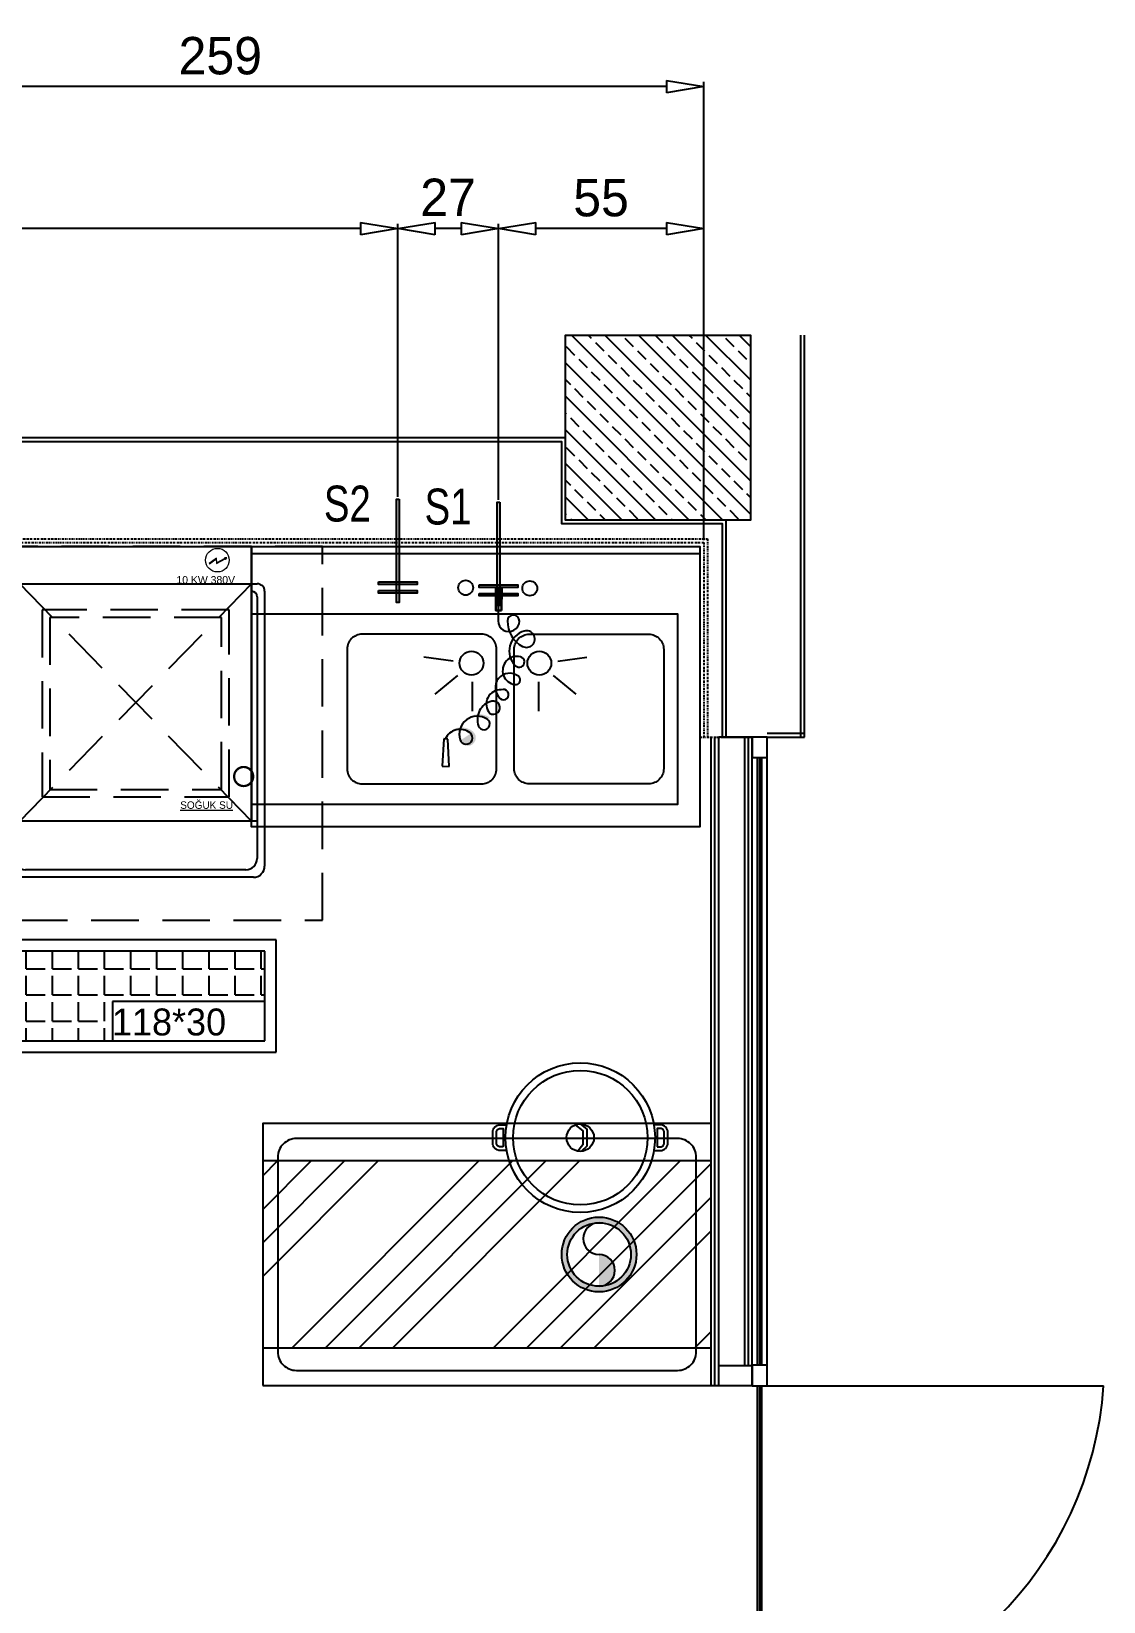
# Model space of a CAD drawing. Header units: millimetres. Extents: x 7703 to 16070, y -6855 to 95.
# Drawn here: x 14126.7 to 14413.6, y -6315.5 to -5895.6 of the extents above; entities that cross this region are included whole.
import ezdxf

# ---------------------------------------------------------------- set-up
doc = ezdxf.new("R2010")
doc.units = ezdxf.units.MM
for name, pattern in [('BORDER', [1.75, 0.5, -0.25, 0.5, -0.25, 0, -0.25]), ('CABLE CONTAIN', [0]), ('DASHED', [19.05, 12.7, -6.35])]:
    doc.linetypes.add(name, pattern=pattern)
for name, color, linetype in [('Kıtc-002 Çizgi', 7, 'Continuous'), ('Kıtc-011 Elk Tes Yazı 001', 1, 'Continuous'), ('Kıtc-012 Elk Tes Ölçü', 1, 'Continuous'), ('Kıtc-014 Elk Tes İşaretler', 1, 'Continuous'), ('Kıtc-015 Su Tes Yazı', 7, 'Continuous'), ('Kıtc-016 Su Tes Yazı 001', 5, 'Continuous'), ('Kıtc-017 Su Tes Ölçü', 5, 'Continuous'), ('Kıtc-019 Su Tes İşaretler', 5, 'Continuous'), ('Kıtc-028 Yer Izgarası', 252, 'Continuous'), ('Kıtc-040 Davlumbaz', 4, 'Continuous')]:
    doc.layers.add(name, color=color, linetype=linetype)
doc.layers.add('TES_SU', color=150, linetype='Continuous', lineweight=25)
doc.styles.get("Standard").update_dxf_attribs({"font": 'stylu.ttf', "height": 10})
doc.dimstyles.new('ISO-25', dxfattribs={"dimtxt": 2.5, "dimasz": 5, "dimexe": 1.25, "dimexo": 0.625, "dimtad": 1, "dimdec": 0, "dimtxsty": 'Standard', "dimblk": 'ARCHTICK', "dimcen": 2.5, "dimclrd": 256, "dimclre": 256, "dimclrt": 256, "dimadec": 0, "dimazin": 0, "dimtfac": 1, "dimtdec": 0, "dimtmove": 0, "dimatfit": 3, "dimldrblk": 'ARCHTICK', "dimfxl": 1, "dimlwd": -1, "dimlwe": -1, "dimarcsym": 0})

# ---------------------------------------------------------------- blocks, each defined once
blk = doc.blocks.new('A$C566D78C5')
at = {"layer": 'Kıtc-002 Çizgi'}
h = blk.add_hatch(color=256, dxfattribs=at)
edge = h.paths.add_edge_path(flags=17)
edge.add_arc((90, 35), 8.5, 0, 360)
edge = h.paths.add_edge_path()
edge.add_arc((90, 35), 10, 0, 360)
edge = h.paths.add_edge_path(flags=16)
edge.add_arc((90, 30.75), 4.25, 270, 450)
blk.add_lwpolyline([(0, 0), (120, 0), (120, 70), (0, 70)], close=True, dxfattribs=at)
blk.add_lwpolyline([(9, 4), (111, 4, 0.414214), (116, 9), (116, 61, 0.414214), (111, 66), (9, 66, 0.414214), (4, 61), (4, 9, 0.414214)], format="xyb", close=True, dxfattribs=at)
for radius in [10, 8.5]:
    blk.add_circle((90, 35), radius, dxfattribs=at)
for centre, start, end in [((90, 39.25), 90, 270), ((90, 30.75), 270, 90)]:
    blk.add_arc(centre, 4.25, start, end, dxfattribs=at)
blk = doc.blocks.new('A$C7BE05278')
at = {"layer": 'Kıtc-002 Çizgi'}
blk.add_hatch(color=256, dxfattribs=at).paths.add_polyline_path([(15.9, 41.65), (14.34, 41.67), (14.4, 47.58), (15.96, 47.57)], flags=0)
h = blk.add_hatch(color=256, dxfattribs=at)
h.paths.add_polyline_path([(4.65, 9.9, -0.025454), (4.81, 10.42, 0.278063), (0.77, 7.52), (1.23, 7.32, -0.265675)])
h.paths.add_polyline_path([(5.35, 10.43, 0.028094), (4.81, 10.42, 0.025454), (4.65, 9.9, -0.030609), (5.18, 9.93, -0.027259)])
h.paths.add_polyline_path([(5.35, 10.43, 0.027259), (5.18, 9.93, -0.171751), (7.9, 8.98), (7.9, 8.98), (5.22, 7.15, -0.147228), (5.18, 9.93, 0.030609), (4.65, 9.9, 0.138731), (4.75, 7, 1.347306), (8.21, 9.37, 0.162476)])
h.paths.add_polyline_path([(12.46, 12.66), (12.73, 13.08, 0.483116), (4.81, 10.42, -0.028094), (5.35, 10.43, -0.470681)])
for p, q in [((14.4, 47.58), (14.34, 41.67)), ((14.4, 47.58), (14.34, 41.67)), ((15.96, 47.57), (14.4, 47.58)), ((15.96, 47.57), (14.4, 47.58)), ((15.05, 47.56), (14.97, 38.92)), ((15.9, 41.65), (15.96, 47.57)), ((15.9, 41.65), (15.96, 47.57)), ((14.34, 41.67), (15.9, 41.65)), ((14.34, 41.67), (15.9, 41.65)), ((0.47, 7.33), (0, 0.02)), ((0.47, 7.33), (0, 0.02)), ((1.54, 7.31), (0.47, 7.33)), ((1.54, 7.31), (0.47, 7.33)), ((1.86, 0), (1.54, 7.31)), ((1.86, 0), (1.54, 7.31)), ((0, 0.02), (1.86, 0))]:
    blk.add_line(p, q, dxfattribs=at)
blk.add_lwpolyline([(15.9, 41.65), (14.34, 41.67), (14.4, 47.58), (15.96, 47.57)], close=True, dxfattribs=at)
for centre in [(6.31, 47.78), (23.47, 47.61)]:
    blk.add_circle(centre, 1.99, dxfattribs=at)
for centre, radius, start, end in [((17.83, 38.9), 2.86, 179.43, 359.43), ((19.09, 38.88), 1.6, 359.43, 179.43), ((25.13, 38.82), 7.64, 179.43, 242.0346), ((23.49, 30.88), 5.53, 105.7663, 225.7833), ((22.59, 34.05), 2.23, 242.0346, 105.7663), ((20, 25.62), 3.8, 74.9498, 261.6763), ((20.62, 27.93), 1.41, 225.7833, 74.9498), ((18.07, 21.08), 3.83, 52.4089, 229.1112), ((19.64, 23.11), 1.26, 261.6763, 52.4089), ((14.42, 12.56), 4.98, 103.1199, 200.7743), ((15.59, 16.68), 3.77, 86.0156, 220.6772), ((13.69, 15.69), 1.76, 236.8088, 103.1199), ((16.45, 19.21), 1.37, 229.1112, 116.3243), ((9.42, 8.58), 4.83, 57.0103, 197.5795), ((11.21, 11.34), 1.54, 200.7743, 57.0103), ((4.79, 5.59), 4.31, 51.245, 156.7533), ((6.43, 7.63), 1.7, 197.5795, 51.245)]:
    blk.add_arc(centre, radius, start, end, dxfattribs=at)
blk = doc.blocks.new('A$C4CE05966')
at = {"layer": 'Kıtc-002 Çizgi'}
for p, q in [((53.91, 44.26), (46.1, 45.37)), ((81.95, 44.26), (89.76, 45.37)), ((55.14, 40.45), (49.05, 35.44)), ((59.05, 38.79), (59.05, 30.9)), ((76.81, 38.79), (76.81, 30.9)), ((80.72, 40.45), (86.82, 35.44))]:
    blk.add_line(p, q, dxfattribs=at)
for points in [[(0, 75), (120, 75), (120, 73), (0, 73)], [(0, 75), (120, 75), (120, 0), (0, 0)], [(0, 57), (114, 57), (114, 6), (0, 6)]]:
    blk.add_lwpolyline(points, close=True, dxfattribs=at)
for points in [[(29.57, 11.5), (61.57, 11.5, 0.414214), (65.57, 15.5), (65.57, 47.5, 0.414214), (61.57, 51.5), (29.57, 51.5, 0.414214), (25.57, 47.5), (25.57, 15.5, 0.414214)], [(106.29, 11.5), (74.29, 11.5, -0.414214), (70.29, 15.5), (70.29, 47.5, -0.414214), (74.29, 51.5), (106.29, 51.5, -0.414214), (110.29, 47.5), (110.29, 15.5, -0.414214)]]:
    blk.add_lwpolyline(points, format="xyb", close=True, dxfattribs=at)
for centre in [(58.86, 43.76), (77.01, 43.76)]:
    blk.add_circle(centre, 3.19, dxfattribs=at)
blk.add_blockref('A$C7BE05278', (50.99, 16.16), dxfattribs=at)
blk = doc.blocks.new('A$C7ED97EAE')
at = {"layer": 'Kıtc-002 Çizgi'}
for p, q in [((3.5, 88.5), (65.5, 88.5)), ((3.5, 15), (3.5, 88.5)), ((65.5, 88.5), (65.5, 15)), ((0, 3), (0, 76.5)), ((2, 78.5), (3.5, 78.5)), ((3.5, 78.5), (65.5, 78.5)), ((3.5, 76.5), (3.5, 76.5)), ((65.5, 78.5), (67, 78.5)), ((65.5, 76.5), (65.5, 76.5)), ((69, 76.5), (69, 3)), ((2, 5), (2, 75)), ((67, 75), (67, 5)), ((65.5, 15), (3.5, 15)), ((67, 15), (65.5, 15)), ((66, 0), (3, 0)), ((64, 2), (5, 2))]:
    blk.add_line(p, q, dxfattribs=at)
at = {"layer": 'Kıtc-002 Çizgi', "linetype": 'DASHED'}
for p, q in [((65.5, 78.5), (3.5, 15)), ((65.5, 15), (3.5, 78.5))]:
    blk.add_line(p, q, dxfattribs=at)
for points in [[(9.5, 21.5), (59.5, 21.5), (59.5, 71.5), (9.5, 71.5)], [(11.5, 23.5), (57.5, 23.5), (57.5, 69.5), (11.5, 69.5)]]:
    blk.add_lwpolyline(points, close=True, dxfattribs=at)
at = {"layer": 'Kıtc-002 Çizgi'}
for centre, radius, start, end in [((2, 76.5), 2, 90, 180), ((3.5, 75), 1.5, 90, 180), ((65.5, 75), 1.5, 0, 90), ((67, 76.5), 2, 0, 90), ((5, 5), 3, 180, 270), ((64, 5), 3, 270, 0), ((3, 3), 3, 180, 270), ((66, 3), 3, 270, 0)]:
    blk.add_arc(centre, radius, start, end, dxfattribs=at)
blk = doc.blocks.new('A$C4E3860C5')
at = {"layer": 'Kıtc-014 Elk Tes İşaretler', "linetype": 'Continuous', "lineweight": 0}
for p, q in [((2.9, 3.66), (0.96, 2.3)), ((0.96, 2.3), (1, 2.21)), ((1, 2.21), (2.81, 3.48)), ((2.81, 3.48), (2.9, 2.31)), ((3, 2.49), (2.9, 3.66)), ((2.9, 2.31), (5.24, 3.52)), ((5.18, 3.62), (3, 2.49)), ((5.66, 3.81), (5.09, 3.77)), ((5.09, 3.77), (5.17, 3.64)), ((5.17, 3.64), (5.34, 3.36)), ((5.24, 3.52), (5.19, 3.62)), ((5.34, 3.36), (5.66, 3.81))]:
    blk.add_line(p, q, dxfattribs=at)
blk.add_circle((3.16, 3.16), 3.16, dxfattribs=at)
blk = doc.blocks.new('v-sg')
at = {"layer": 'TES_SU', "linetype": 'Continuous', "const_width": 1.2}
blk.add_lwpolyline([(-5, 0, 1), (5, 0, 1)], format="xyb", close=True, dxfattribs=at)
blk = doc.blocks.new('A$C0D033E62')
at = {"layer": 'Kıtc-040 Davlumbaz', "linetype": 'DASHED'}
blk.add_lwpolyline([(0, 0), (100, 0), (100, 100), (0, 100)], close=True, dxfattribs=at)
at = {"layer": 'Kıtc-002 Çizgi'}
for name, p in [('A$C7ED97EAE', (15.5, 11.5)), ('A$C4E3860C5', (68.71, 93.15))]:
    blk.add_blockref(name, p, dxfattribs=at)
at = {"layer": 'Kıtc-019 Su Tes İşaretler', "linetype": 'Continuous', "xscale": 0.5098698804018752, "yscale": 0.5098698804018752, "zscale": 0.5098698804018752}
blk.add_blockref('v-sg', (78.89, 38.45), dxfattribs=at)
at = {"layer": 'Kıtc-011 Elk Tes Yazı 001', "lineweight": 15, "insert": (60.9, 92.04), "char_height": 2, "attachment_point": 1}
blk.add_mtext_dynamic_manual_height_columns('{\\f@Arial Unicode MS|b0|i0|c162|p34;10 KW 380V }', width=27.5245, gutter_width=50, heights=[0], dxfattribs=at)
at = {"layer": 'Kıtc-016 Su Tes Yazı 001', "lineweight": 5, "insert": (61.92, 31.81), "char_height": 2, "attachment_point": 1}
blk.add_mtext_dynamic_manual_height_columns('{\\L\\C5;SOĞUK SU}', width=14.9424, gutter_width=50, heights=[0], dxfattribs=at)
blk = doc.blocks.new('A$C53E03B34')
at = {"layer": 'Kıtc-002 Çizgi'}
for points in [[(3.74, 16.55), (2, 16.55, -0.414214), (0, 18.55), (0, 21.45, -0.414214), (2, 23.45), (3.74, 23.45)], [(43.14, 16.55), (44.87, 16.55, 0.414214), (46.87, 18.55), (46.87, 21.45, 0.414214), (44.87, 23.45), (43.14, 23.45)]]:
    blk.add_lwpolyline(points, format="xyb", dxfattribs=at)
for points in [[(2.83, 17.55), (2, 17.55, -0.414214), (1, 18.55), (1, 21.45, -0.414214), (2, 22.45), (2.83, 22.45)], [(44.05, 17.55), (44.87, 17.55, 0.414214), (45.87, 18.55), (45.87, 21.45, 0.414214), (44.87, 22.45), (44.05, 22.45)]]:
    blk.add_lwpolyline(points, format="xyb", close=True, dxfattribs=at)
for points in [[(22.08, 23.4), (24.16, 21.79), (24.16, 18.12), (22.75, 16.4)], [(23.49, 23.65), (25.16, 22.26), (25.16, 17.69), (23.76, 16.35)]]:
    blk.add_lwpolyline(points, dxfattribs=at)
for radius in [20, 18, 3.66]:
    blk.add_circle((23.44, 20), radius, dxfattribs=at)
blk = doc.blocks.new('A$C09E06200')
at = {"layer": 'Kıtc-028 Yer Izgarası'}
for p, q in [((118.4, 30), (0, 30)), ((0, 30), (0, 0)), ((118.4, 0), (118.4, 30)), ((115.4, 27), (3, 27)), ((3, 27), (3, 3)), ((9.65, 22.26), (9.65, 27)), ((16.63, 22.26), (16.63, 27)), ((23.62, 22.26), (23.62, 27)), ((30.6, 22.26), (30.6, 27)), ((37.59, 22.26), (37.59, 27)), ((44.57, 22.26), (44.57, 27)), ((51.56, 22.26), (51.56, 27)), ((58.54, 22.26), (58.54, 27)), ((65.53, 22.26), (65.53, 27)), ((72.51, 22.26), (72.51, 27)), ((79.5, 22.26), (79.5, 27)), ((86.48, 22.26), (86.48, 27)), ((93.47, 22.26), (93.47, 27)), ((100.45, 22.26), (100.45, 27)), ((107.44, 22.26), (107.44, 27)), ((114.42, 22.26), (114.42, 27)), ((115.4, 3), (115.4, 27)), ((3, 22.26), (7.74, 22.26)), ((9.65, 22.26), (14.73, 22.26)), ((16.63, 22.26), (21.71, 22.26)), ((23.62, 22.26), (28.7, 22.26)), ((30.6, 22.26), (35.68, 22.26)), ((37.59, 22.26), (42.67, 22.26)), ((44.57, 22.26), (49.65, 22.26)), ((51.56, 22.26), (56.64, 22.26)), ((58.54, 22.26), (63.62, 22.26)), ((65.53, 22.26), (70.61, 22.26)), ((72.51, 22.26), (77.59, 22.26)), ((79.5, 22.26), (84.58, 22.26)), ((86.48, 22.26), (91.56, 22.26)), ((93.47, 22.26), (98.55, 22.26)), ((100.45, 22.26), (105.53, 22.26)), ((107.44, 22.26), (112.52, 22.26)), ((114.42, 22.26), (115.4, 22.26)), ((9.65, 15.27), (9.65, 20.35)), ((16.63, 15.27), (16.63, 20.35)), ((23.62, 15.27), (23.62, 20.35)), ((30.6, 15.27), (30.6, 20.35)), ((37.59, 15.27), (37.59, 20.35)), ((44.57, 15.27), (44.57, 20.35)), ((51.56, 15.27), (51.56, 20.35)), ((58.54, 15.27), (58.54, 20.35)), ((65.53, 15.27), (65.53, 20.35)), ((72.51, 15.27), (72.51, 20.35)), ((79.5, 15.27), (79.5, 20.35)), ((86.48, 15.27), (86.48, 20.35)), ((93.47, 15.27), (93.47, 20.35)), ((100.45, 15.27), (100.45, 20.35)), ((107.44, 15.27), (107.44, 20.35)), ((114.42, 15.27), (114.42, 20.35)), ((3, 15.27), (7.74, 15.27)), ((9.65, 15.27), (14.73, 15.27)), ((9.65, 8.29), (9.65, 13.37)), ((16.63, 15.27), (21.71, 15.27)), ((16.63, 8.29), (16.63, 13.37)), ((23.62, 15.27), (28.7, 15.27)), ((23.62, 8.29), (23.62, 13.37)), ((30.6, 15.27), (35.68, 15.27)), ((30.6, 8.29), (30.6, 13.37)), ((37.59, 15.27), (42.67, 15.27)), ((37.59, 8.29), (37.59, 13.37)), ((44.57, 15.27), (49.65, 15.27)), ((44.57, 8.29), (44.57, 13.37)), ((51.56, 15.27), (56.64, 15.27)), ((51.56, 8.29), (51.56, 13.37)), ((58.54, 15.27), (63.62, 15.27)), ((58.54, 8.29), (58.54, 13.37)), ((65.53, 15.27), (70.61, 15.27)), ((65.53, 8.29), (65.53, 13.37)), ((72.51, 15.27), (77.59, 15.27)), ((72.51, 8.29), (72.51, 13.37)), ((115.4, 13.5), (74.67, 13.5)), ((74.67, 13.5), (74.67, 3)), ((79.5, 15.27), (84.58, 15.27)), ((86.48, 15.27), (91.56, 15.27)), ((93.47, 15.27), (98.55, 15.27)), ((100.45, 15.27), (105.53, 15.27)), ((107.44, 15.27), (112.52, 15.27)), ((114.42, 15.27), (115.4, 15.27)), ((115.4, 3), (115.4, 13.5)), ((3, 8.29), (7.74, 8.29)), ((9.65, 8.29), (14.73, 8.29)), ((9.65, 3), (9.65, 6.38)), ((16.63, 8.29), (21.71, 8.29)), ((16.63, 3), (16.63, 6.38)), ((23.62, 8.29), (28.7, 8.29)), ((23.62, 3), (23.62, 6.38)), ((30.6, 8.29), (35.68, 8.29)), ((30.6, 3), (30.6, 6.38)), ((37.59, 8.29), (42.67, 8.29)), ((37.59, 3), (37.59, 6.38)), ((44.57, 8.29), (49.65, 8.29)), ((44.57, 3), (44.57, 6.38)), ((51.56, 8.29), (56.64, 8.29)), ((51.56, 3), (51.56, 6.38)), ((58.54, 8.29), (63.62, 8.29)), ((58.54, 3), (58.54, 6.38)), ((65.53, 8.29), (70.61, 8.29)), ((65.53, 3), (65.53, 6.38)), ((72.51, 3), (72.51, 6.38)), ((0, 0), (118.4, 0)), ((3, 3), (115.4, 3)), ((74.67, 3), (115.4, 3))]:
    blk.add_line(p, q, dxfattribs=at)
blk.add_text('118*30', height=7.2, dxfattribs=at).set_placement((74.5, 4.43))
blk = doc.blocks.new('A$C35C71BB5')
at = {"layer": 'Kıtc-019 Su Tes İşaretler'}
for points in [[(5.76, 0), (5.04, 0), (5.04, 28.8), (5.76, 28.8)], [(0, 25.42), (0, 26.14), (10.8, 26.14), (10.8, 25.42)], [(0, 23.07), (0, 23.79), (10.8, 23.79), (10.8, 23.07)]]:
    blk.add_hatch(color=256, dxfattribs=at).paths.add_polyline_path(points)
for points in [[(5.04, 0), (5.04, 28.8), (5.76, 28.8), (5.76, 0)], [(10.8, 25.42), (0, 25.42), (0, 26.14), (10.8, 26.14)], [(10.8, 23.07), (0, 23.07), (0, 23.79), (10.8, 23.79)]]:
    blk.add_lwpolyline(points, close=True, dxfattribs=at)
blk = doc.blocks.new('_ClosedBlank')
at = {"color": 0, "linetype": 'ByBlock', "lineweight": -2}
for p, q in [((-1, 0.167), (0, 0)), ((-1, 0.167), (-1, -0.167)), ((0, 0), (-1, -0.167))]:
    blk.add_line(p, q, dxfattribs=at)
blk = doc.blocks.new('*D119')
at = {"layer": 'Defpoints', "color": 0, "transparency": 16777216}
for p in [(14251.64, -5948.34), (14251.64, -6021.5), (14306.57, -6032.33)]:
    blk.add_point(p, dxfattribs=at)
at = {"layer": 'Kıtc-017 Su Tes Ölçü', "transparency": 16777216}
for p, q in [((14251.64, -6020.88), (14251.64, -5947.09)), ((14296.57, -5948.34), (14261.64, -5948.34)), ((14306.57, -6031.7), (14306.57, -5947.09))]:
    blk.add_line(p, q, dxfattribs=at)
at = {"layer": 'Kıtc-017 Su Tes Ölçü', "transparency": 16777216, "xscale": 10, "yscale": 10, "zscale": 10, "rotation": 180}
blk.add_blockref('_ClosedBlank', (14251.64, -5948.34), dxfattribs=at)
at = {"layer": 'Kıtc-017 Su Tes Ölçü', "transparency": 16777216, "xscale": 10, "yscale": 10, "zscale": 10}
blk.add_blockref('_ClosedBlank', (14306.57, -5948.34), dxfattribs=at)
at = {"layer": 'Kıtc-017 Su Tes Ölçü', "transparency": 16777216, "insert": (14279.1, -5940.13), "char_height": 10, "attachment_point": 5}
blk.add_mtext('55', dxfattribs=at)
blk = doc.blocks.new('*D120')
at = {"layer": 'Defpoints', "color": 0, "transparency": 16777216}
for p in [(14224.69, -5948.34), (14224.69, -6020.71), (14251.64, -6021.5)]:
    blk.add_point(p, dxfattribs=at)
at = {"layer": 'Kıtc-017 Su Tes Ölçü', "transparency": 16777216}
for p, q in [((14224.69, -6020.08), (14224.69, -5947.09)), ((14241.64, -5948.34), (14234.69, -5948.34)), ((14251.64, -6020.88), (14251.64, -5947.09))]:
    blk.add_line(p, q, dxfattribs=at)
at = {"layer": 'Kıtc-017 Su Tes Ölçü', "transparency": 16777216, "xscale": 10, "yscale": 10, "zscale": 10, "rotation": 180}
blk.add_blockref('_ClosedBlank', (14224.69, -5948.34), dxfattribs=at)
at = {"layer": 'Kıtc-017 Su Tes Ölçü', "transparency": 16777216, "xscale": 10, "yscale": 10, "zscale": 10}
blk.add_blockref('_ClosedBlank', (14251.64, -5948.34), dxfattribs=at)
at = {"layer": 'Kıtc-017 Su Tes Ölçü', "transparency": 16777216, "insert": (14238.16, -5939.98), "char_height": 10, "attachment_point": 5}
blk.add_mtext('27', dxfattribs=at)
blk = doc.blocks.new('*D121')
at = {"layer": 'Defpoints', "color": 0, "transparency": 16777216}
for p in [(13944.57, -5948.34), (14224.69, -6020.71), (13944.57, -6033.33)]:
    blk.add_point(p, dxfattribs=at)
at = {"layer": 'Kıtc-017 Su Tes Ölçü', "transparency": 16777216}
for p, q in [((13944.57, -6032.7), (13944.57, -5947.09)), ((14214.69, -5948.34), (13954.57, -5948.34)), ((14224.69, -6020.08), (14224.69, -5947.09))]:
    blk.add_line(p, q, dxfattribs=at)
at = {"layer": 'Kıtc-017 Su Tes Ölçü', "transparency": 16777216, "xscale": 10, "yscale": 10, "zscale": 10, "rotation": 180}
blk.add_blockref('_ClosedBlank', (13944.57, -5948.34), dxfattribs=at)
at = {"layer": 'Kıtc-017 Su Tes Ölçü', "transparency": 16777216, "xscale": 10, "yscale": 10, "zscale": 10}
blk.add_blockref('_ClosedBlank', (14224.69, -5948.34), dxfattribs=at)
at = {"layer": 'Kıtc-017 Su Tes Ölçü', "transparency": 16777216, "insert": (14084.63, -5940.13), "char_height": 10, "attachment_point": 5}
blk.add_mtext('280', dxfattribs=at)
blk = doc.blocks.new('*D122')
at = {"layer": 'Defpoints', "color": 0, "transparency": 16777216}
for p in [(14047.85, -5910.38), (14047.85, -6033.33), (14306.57, -6032.33)]:
    blk.add_point(p, dxfattribs=at)
at = {"layer": 'Kıtc-012 Elk Tes Ölçü', "transparency": 16777216}
for p, q in [((14047.85, -6032.71), (14047.85, -5909.13)), ((14296.57, -5910.38), (14057.85, -5910.38)), ((14306.57, -6031.7), (14306.57, -5909.13))]:
    blk.add_line(p, q, dxfattribs=at)
at = {"layer": 'Kıtc-012 Elk Tes Ölçü', "transparency": 16777216, "xscale": 10, "yscale": 10, "zscale": 10, "rotation": 180}
blk.add_blockref('_ClosedBlank', (14047.85, -5910.38), dxfattribs=at)
at = {"layer": 'Kıtc-012 Elk Tes Ölçü', "transparency": 16777216, "xscale": 10, "yscale": 10, "zscale": 10}
blk.add_blockref('_ClosedBlank', (14306.57, -5910.38), dxfattribs=at)
at = {"layer": 'Kıtc-012 Elk Tes Ölçü', "transparency": 16777216, "insert": (14177.21, -5902.16), "char_height": 10, "attachment_point": 5}
blk.add_mtext('259', dxfattribs=at)

msp = doc.modelspace()

# ---------------------------------------------------------------- hatches: boundary and pattern name
h = msp.add_hatch()
h.set_pattern_fill('ANSI33', color=256, angle=90)
h.set_pattern_definition([(135, (20828.7976, 2893.61), (-4.490128, -4.490128), []), (135, (20828.7976, 2898.1004), (-4.490128, -4.490128), [3.175, -1.5875])])
h.paths.add_polyline_path([(14269.57, -6026.33), (14319.08, -6026.33), (14319.08, -5976.82), (14269.57, -5976.82)])
at = {"layer": 'Kıtc-002 Çizgi'}
h = msp.add_hatch(dxfattribs=at)
h.set_pattern_fill('ANSI34', color=254, scale=2, angle=360, style=0)
h.set_pattern_definition([(45, (10786.953, -7986.83), (-26.94077, 26.94077), []), (45, (10795.933, -7986.83), (-26.94077, 26.94077), []), (45, (10804.913, -7986.83), (-26.94077, 26.94077), []), (45, (10813.893, -7986.83), (-26.94077, 26.94077), [])])
h.paths.add_polyline_path([(14188.57, -6197.71), (14188.57, -6247.71), (14308.57, -6247.71), (14308.57, -6197.71)])

# ---------------------------------------------------------------- linework, layer by layer
for p, q in [((14332.57, -6084.33), (14332.57, -5976.82)), ((14333.57, -6084.33), (14333.57, -5976.82)), ((14311.57, -6084.33), (14319.57, -6084.33)), ((14311.57, -6084.33), (14319.57, -6084.33)), ((14319.57, -6257.83), (14319.57, -6084.33)), ((14323.57, -6083.33), (14333.57, -6083.33)), ((14323.57, -6257.83), (14323.57, -6084.33)), ((14323.57, -6084.33), (14333.57, -6084.33)), ((14323.57, -6257.83), (14413.57, -6257.83))]:
    msp.add_line(p, q)
at = {"color": 53, "linetype": 'BORDER'}
msp.add_line((14305.57, -6084.33), (14312.57, -6084.33), dxfattribs=at)
at = {"color": 251, "linetype": 'CABLE CONTAIN'}
for p, q in [((14308.57, -6257.71), (14308.57, -6084.21)), ((14309.57, -6257.71), (14309.57, -6084.21)), ((14310.57, -6257.71), (14310.57, -6084.21)), ((14319.57, -6084.33), (14310.57, -6084.33)), ((14317.57, -6252.43), (14317.57, -6084.33)), ((14318.57, -6252.43), (14318.57, -6084.33)), ((14319.57, -6252.43), (14319.57, -6084.33)), ((14310.57, -6252.43), (14319.57, -6252.43)), ((14319.57, -6257.83), (14308.57, -6257.83))]:
    msp.add_line(p, q, dxfattribs=at)
at = {"color": 4}
for p, q in [((14320.96, -6252.34), (14320.96, -6089.81)), ((14321.57, -6252.34), (14321.57, -6089.81)), ((14322.13, -6252.36), (14322.13, -6089.83)), ((14320.96, -6347.83), (14320.96, -6257.83)), ((14321.57, -6347.83), (14321.57, -6257.83)), ((14322.13, -6347.84), (14322.13, -6257.84))]:
    msp.add_line(p, q, dxfattribs=at)
for points in [[(14269.57, -6026.33), (14269.57, -5976.82), (14319.08, -5976.82), (14319.08, -6026.33)], [(14319.57, -6084.33), (14319.57, -6089.81), (14323.57, -6089.81), (14323.57, -6084.33)], [(14319.57, -6252.34), (14319.57, -6257.83), (14323.57, -6257.83), (14323.57, -6252.34)]]:
    msp.add_lwpolyline(points, close=True)
for points in [[(14312.57, -6084.33), (14312.57, -6026.33), (14269.57, -6026.33), (14269.57, -6004.33), (13713.57, -6004.33), (13713.57, -6026.33), (13648.57, -6026.33), (13648.57, -6004.33), (13159.57, -6004.33), (13159.57, -6083.33), (13044.57, -6083.33), (13044.57, -6140.33), (13037.57, -6140.33)], [(14311.57, -6084.33), (14311.57, -6027.33), (14268.57, -6027.33), (14268.57, -6005.33), (13714.57, -6005.33), (13714.57, -6027.33), (13647.57, -6027.33), (13647.57, -6005.33), (13160.57, -6005.33), (13160.57, -6084.33), (13045.57, -6084.33), (13045.57, -6141.33), (13037.57, -6141.33)]]:
    msp.add_lwpolyline(points)
at = {"color": 144, "linetype": 'BORDER'}
msp.add_lwpolyline([(13049.57, -6141.33), (13049.57, -6088.33), (13164.57, -6088.33), (13164.57, -6009.33), (13643.57, -6009.33), (13643.57, -6031.33), (13718.57, -6031.33), (13718.57, -6031.33), (14264.57, -6031.33), (14264.57, -6031.33), (14307.57, -6031.33), (14307.57, -6084.33)], dxfattribs=at)
at = {"color": 53, "linetype": 'BORDER'}
for points in [[(14080.57, -6032.33), (14263.57, -6032.33), (14263.57, -6032.33), (14306.57, -6032.33), (14306.57, -6084.33)], [(14080.57, -6033.33), (14262.57, -6033.33), (14262.57, -6033.33), (14305.57, -6033.33), (14305.57, -6084.33)]]:
    msp.add_lwpolyline(points, dxfattribs=at)
msp.add_arc((14316.94, -6251.11), 96.87, 273.2526, 356.0261)
at = {"layer": 'Kıtc-002 Çizgi'}
msp.add_lwpolyline([(14188.57, -6247.71), (14308.57, -6247.71), (14308.57, -6197.71), (14188.57, -6197.71)], close=True, dxfattribs=at)

# ---------------------------------------------------------------- block references
at = {"layer": 'Kıtc-002 Çizgi', "lineweight": -2}
for name, p in [('A$C0D033E62', (14104.57, -6133.33)), ('A$C4CE05966', (14185.57, -6108.33))]:
    msp.add_blockref(name, p, dxfattribs=at)
at = {"layer": 'Kıtc-002 Çizgi'}
for name, p in [('A$C53E03B34', (14250.1, -6211.47)), ('A$C566D78C5', (14188.57, -6257.71))]:
    msp.add_blockref(name, p, dxfattribs=at)
at = {"layer": 'Kıtc-019 Su Tes İşaretler', "xscale": 0.9600000000000364, "yscale": 0.9600000000000364, "zscale": 0.9600000000000364, "rotation": 180}
for p in [(14229.87, -6020.71), (14256.82, -6021.5)]:
    msp.add_blockref('A$C35C71BB5', p, dxfattribs=at)
at = {"layer": 'Kıtc-028 Yer Izgarası'}
msp.add_blockref('A$C09E06200', (14073.74, -6168.56), dxfattribs=at)

# ---------------------------------------------------------------- texts
at = {"layer": 'Kıtc-015 Su Tes Yazı', "width": 0.8}
for s, p in [('S2', (14204.93, -6026.68)), ('S1', (14231.88, -6027.48))]:
    msp.add_text(s, height=9.6, dxfattribs=at).set_placement(p)

# ---------------------------------------------------------------- dimensions: what is measured, and where the dimension line sits
at = {"layer": 'Kıtc-012 Elk Tes Ölçü'}
dim = msp.add_linear_dim(base=(14047.85, -5910.38), p1=(14306.57, -6032.33), p2=(14047.85, -6033.33), dimstyle='ISO-25', override={"dimtxt": 10, "dimasz": 10, "dimgap": 3, "dimblk": 'ClosedBlank', "dimcen": 5, "dimldrblk": 'ClosedBlank', "dimfxl": 0, "dimtfillclr": 256}, dxfattribs=at)
dim.commit()
dim.dimension.update_dxf_attribs({"geometry": '*D122', "text_midpoint": (14177.21, -5902.16)})
at = {"layer": 'Kıtc-017 Su Tes Ölçü'}
for base, p1, p2, override, picture, middle in [((13944.57, -5948.34), (14224.69, -6020.71), (13944.57, -6033.33), {"dimtxt": 10, "dimasz": 10, "dimgap": 3, "dimblk": 'ClosedBlank', "dimcen": 5, "dimtmove": 1, "dimldrblk": 'ClosedBlank', "dimfxl": 0, "dimtfillclr": 256}, '*D121', (14084.63, -5940.13)), ((14224.69, -5948.34), (14251.64, -6021.5), (14224.69, -6020.71), {"dimtxt": 10, "dimasz": 10, "dimgap": 3, "dimblk": 'ClosedBlank', "dimcen": 5, "dimtmove": 1, "dimldrblk": 'ClosedBlank', "dimfxl": 0, "dimtfillclr": 256}, '*D120', (14238.16, -5939.98)), ((14251.64, -5948.34), (14306.57, -6032.33), (14251.64, -6021.5), {"dimtxt": 10, "dimasz": 10, "dimgap": 3, "dimblk": 'ClosedBlank', "dimcen": 5, "dimldrblk": 'ClosedBlank', "dimfxl": 0, "dimtfillclr": 256}, '*D119', (14279.1, -5940.13))]:
    dim = msp.add_linear_dim(base=base, p1=p1, p2=p2, dimstyle='ISO-25', override=override, dxfattribs=at)
    dim.commit()
    dim.dimension.update_dxf_attribs({"geometry": picture, "text_midpoint": middle})

doc.saveas('drawing.dxf')
